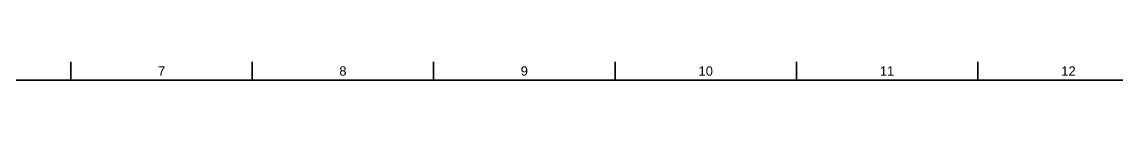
# Model space of a CAD drawing. Header units: millimetres. Extents: x 0 to 1189, y 0 to 841.
# Drawn here: x 294.1 to 588.2, y 831 to 836 of the extents above; entities that cross this region are included whole.
import ezdxf
from ezdxf.enums import TextEntityAlignment as Align

# ---------------------------------------------------------------- set-up
doc = ezdxf.new("R2010")
doc.units = ezdxf.units.MM
doc.header["$LTSCALE"] = 0.75
doc.layers.add('BORDER', color=7, linetype='Continuous', lineweight=35)
doc.styles.add('FusionTitle', font='arial.ttf')

# ---------------------------------------------------------------- blocks, each defined once
blk = doc.blocks.new('ISO_A0_SHEET')
at = {"layer": 'BORDER'}
for p, q in [((307.250002, 836), (307.250002, 831)), ((355.958335, 836), (355.958335, 831)), ((404.666668, 836), (404.666668, 831)), ((453.375001, 836), (453.375001, 831)), ((502.083334, 836), (502.083334, 831)), ((550.791667, 836), (550.791667, 831)), ((20, 831), (1179, 831))]:
    blk.add_line(p, q, dxfattribs=at)
at = {"layer": 'BORDER', "style": 'FusionTitle'}
for s, p in [('7', (331.604168, 833.5)), ('8', (380.312501, 833.5)), ('9', (429.020835, 833.5)), ('10', (477.729168, 833.5)), ('11', (526.4375, 833.5)), ('12', (575.145833, 833.5))]:
    blk.add_text(s, height=2.5, dxfattribs=at).set_placement(p, align=Align.MIDDLE)

msp = doc.modelspace()

# ---------------------------------------------------------------- block references
at = {"layer": 'BORDER'}
msp.add_blockref('ISO_A0_SHEET', (0, 0), dxfattribs=at)

doc.saveas('drawing.dxf')
